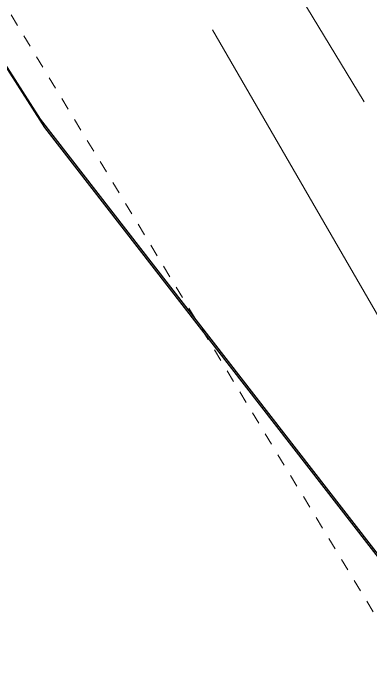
# Model space of a CAD drawing. Header units: metres. Extents: x 507649 to 509016, y 6966950 to 6967777.
# Drawn here: x 507949.47 to 507952.39, y 6967092.39 to 6967097.74 of the extents above; entities that cross this region are included whole.
import ezdxf

# ---------------------------------------------------------------- set-up
doc = ezdxf.new("R2010")
doc.units = ezdxf.units.M
doc.linetypes.add('AEC_Double Dash', pattern=[0.039, 0.015, -0.004, 0.006, -0.004, 0.006, -0.004])
for name, color, linetype, lineweight in [('C-PROP-LINE', 252, 'AEC_Double Dash', 5), ('D_UG_PIPES', 1, 'EXIST_SWD', 0), ('DR_STR', 1, 'EXIST_SWD', 0)]:
    doc.layers.add(name, color=color, linetype=linetype, lineweight=lineweight)
for name, color, linetype in [('DR_UNLINED', 1, 'EXIST_SWD'), ('mga2020bdy', 252, 'Continuous'), ('mga2020DR_UNLINED', 252, 'Continuous'), ('XREF', 7, 'Continuous')]:
    doc.layers.add(name, color=color, linetype=linetype)
doc.styles.get("Standard").update_dxf_attribs({"font": 'ARIALN.TTF'})
doc.linetypes.add('EXIST_SWD', pattern='A,5,-2.5,5,-2,["SWD",Standard,S=2.5,R=0,X=0,Y=-1.25],-8,5,-2.5,5,-2.5', length=37.5)

# ---------------------------------------------------------------- blocks, each defined once
blk = doc.blocks.new('25027_BNP_Skygate Play-Sheet - 000101 - SITE PLAN')
at = {"layer": 'C-PROP-LINE'}
blk.add_line((-2467524.01, 3941767.03), (-2456721.59, 3941628.97), dxfattribs=at)
blk = doc.blocks.new('XE_ARCH')
at = {"xscale": 0.001, "yscale": 0.001, "zscale": 0.001, "rotation": 121.996}
blk.add_blockref('25027_BNP_Skygate Play-Sheet - 000101 - SITE PLAN', (509988.1258, 6971273.7702), dxfattribs=at)
blk = doc.blocks.new('XE_SURVEY')
at = {"layer": 'D_UG_PIPES', "flags": 128}
for points in [[(507952.3337, 6967097.0202), (507947.8687, 6967104.3682), (507943.8187, 6967111.7382), (507941.3967, 6967115.1892), (507938.1217, 6967113.6312), (507935.8037, 6967113.2562)], [(507949.5687, 6967090.9422), (507946.1837, 6967095.9942), (507942.8627, 6967101.7032), (507939.7147, 6967106.8702), (507937.8487, 6967111.2452), (507939.9717, 6967112.3042), (507942.9327, 6967107.5532), (507946.3747, 6967102.0502), (507949.7227, 6967096.8102), (507953.0027, 6967092.5852), (507956.2957, 6967090.5832), (507960.5437, 6967089.8652), (507964.5927, 6967089.9322)]]:
    blk.add_lwpolyline(points, dxfattribs=at)
at = {"layer": 'DR_STR', "flags": 128}
blk.add_lwpolyline([(507958.1927, 6967092.6972), (507956.7837, 6967093.4032), (507955.8067, 6967092.6612), (507953.7257, 6967093.4822), (507952.6017, 6967095.0022), (507951.0927, 6967097.6072)], dxfattribs=at)
at = {"layer": 'DR_UNLINED'}
blk.add_polyline3d([(507949.5687, 6967090.9422, 2.555), (507946.1837, 6967095.9942, 2.51), (507942.8627, 6967101.7032, 2.495), (507939.7147, 6967106.8702, 2.553), (507937.8487, 6967111.2452, 2.461), (507939.9717, 6967112.3042, 2.59), (507942.9327, 6967107.5532, 2.489), (507946.3747, 6967102.0502, 2.534), (507949.7227, 6967096.8102, 2.534), (507953.0027, 6967092.5852, 2.571), (507956.2957, 6967090.5832, 2.568), (507960.5437, 6967089.8652, 2.563), (507964.5927, 6967089.9322, 2.592)], dxfattribs=at)
at = {"layer": 'mga2020bdy'}
blk.add_polyline3d([(507942.8976, 6967107.616, 2.489), (507946.3383, 6967102.1153, 2.534), (507949.6851, 6967096.8776, 2.534), (507952.9638, 6967092.6544, 2.571), (507960.5018, 6967089.9358, 2.563), (507956.2555, 6967090.6533, 2.568), (507949.5313, 6967091.012, 2.555), (507945.2067, 6967077.2832, 2.6235), (507943.1898, 6967071.1673, 2.6286), (507940.9201, 6967065.5084, 2.6367), (507937.9561, 6967062.1135, 2.5738), (507930.838, 6967057.8357, 2.6598)], dxfattribs=at)
at = {"layer": 'mga2020DR_UNLINED'}
blk.add_polyline3d([(507949.5313, 6967091.012, 2.555), (507946.1475, 6967096.0618, 2.51), (507942.8278, 6967101.7684, 2.495), (507939.6809, 6967106.9332, 2.553), (507937.8156, 6967111.3063, 2.461), (507939.9377, 6967112.3649, 2.59), (507942.8976, 6967107.616, 2.489), (507946.3383, 6967102.1153, 2.534), (507949.6851, 6967096.8776, 2.534), (507952.9638, 6967092.6544, 2.571), (507956.2555, 6967090.6533, 2.568), (507960.5018, 6967089.9358, 2.563), (507964.5491, 6967090.0028, 2.592)], dxfattribs=at)

msp = doc.modelspace()

# ---------------------------------------------------------------- block references
at = {"layer": 'XREF'}
msp.add_blockref('XE_SURVEY', (0, 0), dxfattribs=at)

# ---------------------------------------------------------------- next in the draw order: block references
msp.add_blockref('XE_ARCH', (0, 0), dxfattribs=at)

doc.saveas('drawing.dxf')
